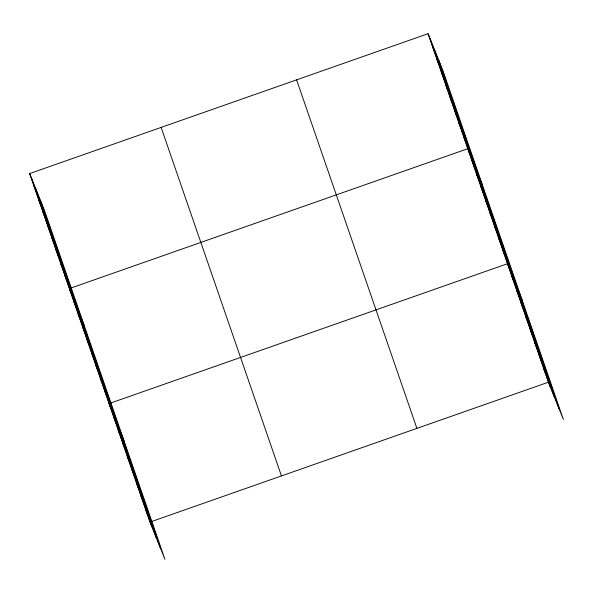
<?xml version="1.0" encoding="UTF-8"?>
<svg xmlns="http://www.w3.org/2000/svg" width="593" height="593" viewBox="0 0 593 593"><rect width="100%" height="100%" fill="white"/><g stroke="black" fill="none" stroke-linecap="round" stroke-linejoin="round"><path stroke-width="0.89" d="M29.65 173.579L44.608 210.789L164.928 559.303L149.97 522.092L29.65 173.579L428.072 33.697L443.03 70.908L563.35 419.421L548.392 382.211L428.072 33.697M71.071 287.983L467.781 148.71L482.739 185.913M110.78 402.995L507.482 263.722L522.44 300.925M151.689 521.492L548.392 382.211M432.482 46.476L434.387 51.22M436.9 59.256L438.805 63.992M441.311 72.035L443.216 76.771M445.721 84.814L447.626 89.55M450.131 97.593L452.036 102.33M454.542 110.372L456.447 115.109M458.952 123.151L460.857 127.888M463.37 135.93L465.275 140.667M472.191 161.489L474.096 166.225M476.602 174.268L478.507 179.004M481.012 187.047L482.917 191.784M485.422 199.826L487.327 204.563M489.84 212.605L491.745 217.342M494.251 225.384L496.156 230.121M498.661 238.164L500.566 242.9M503.072 250.943L504.977 255.679M512.033 276.887L513.938 281.623M516.577 290.051L518.482 294.788M521.121 303.216L523.026 307.96M525.665 316.38L527.57 321.124M530.209 329.552L532.114 334.289M534.76 342.717L536.665 347.454M539.304 355.882L541.209 360.618M543.848 369.046L545.753 373.79M34.06 186.358L35.965 191.094M38.471 199.137L40.376 203.873M42.889 211.916L44.794 216.653M47.299 224.695L49.204 229.432M51.71 237.474L53.615 242.211M56.12 250.253L58.025 254.99M60.53 263.033L62.435 267.769M64.941 275.812L66.846 280.548M69.359 288.591L84.31 325.794M73.769 301.37L75.674 306.107M78.18 314.149L80.085 318.886M82.59 326.928L84.495 331.665M87.001 339.707L88.906 344.444M91.411 352.487L93.316 357.223M95.829 365.266L97.734 370.002M100.239 378.045L102.144 382.781M104.65 390.817L106.555 395.561M109.06 403.596L124.019 440.807M113.604 416.768L115.509 421.504M118.148 429.932L120.053 434.669M122.699 443.097L124.604 447.834M127.243 456.262L129.148 461.006M131.787 469.426L133.692 474.17M136.331 482.598L138.236 487.335M140.882 495.763L142.787 500.499M145.426 508.927L147.331 513.664M438.724 60.19L559.043 408.703M434.284 49.152L554.603 397.666M429.977 38.441L550.297 386.955M296.596 79.862L416.916 428.376M161.133 127.421L281.453 475.934M40.302 200.071L160.621 548.584M35.862 189.034L156.181 537.547M31.555 178.315L151.875 526.836"/></g></svg>
